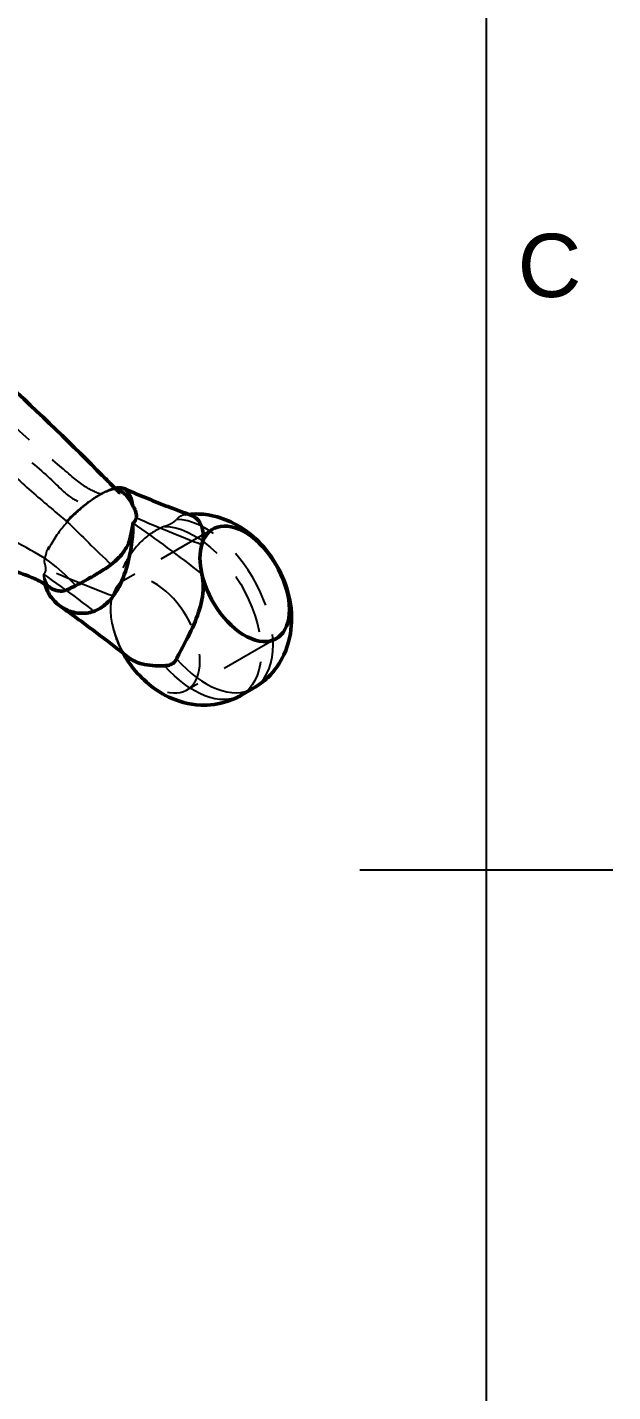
# Model space of a CAD drawing. Header units: millimetres. Extents: x 0 to 420, y 0 to 297.
# Drawn here: x 391.9 to 415, y 127.9 to 181.8 of the extents above; entities that cross this region are included whole.
import ezdxf
from ezdxf.enums import TextEntityAlignment as Align

# ---------------------------------------------------------------- set-up
doc = ezdxf.new("R2010")
doc.units = ezdxf.units.MM
doc.header["$LTSCALE"] = 0.75
doc.linetypes.add('HIDDEN2', pattern=[4.7625, 3.175, -1.5875])
for name, color, linetype, lineweight in [('BORDER', 7, 'Continuous', 25), ('Hidden', 7, 'HIDDEN2', 25), ('Hidden Narrow', 7, 'HIDDEN2', 25), ('Visible', 7, 'Continuous', 50), ('Visible Narrow', 7, 'Continuous', 25)]:
    doc.layers.add(name, color=color, linetype=linetype, lineweight=lineweight)
doc.styles.add('FusionTitle', font='arial.ttf')

# ---------------------------------------------------------------- blocks, each defined once
blk = doc.blocks.new('ISO_A3_SHEET')
at = {"layer": 'BORDER'}
for p, q in [((410, 287), (410, 10)), ((415, 148.5), (405, 148.5))]:
    blk.add_line(p, q, dxfattribs=at)
at = {"layer": 'BORDER', "style": 'FusionTitle'}
blk.add_text('C', height=2.5, dxfattribs=at).set_placement((412.5, 172.41667), align=Align.MIDDLE)

msp = doc.modelspace()

# ---------------------------------------------------------------- linework, layer by layer
at = {"layer": 'Hidden', "extrusion": (-1e-16, -0.817547, 0.575862)}
for p, q in [((399.2077, 161.9949), (395.6722, 159.9589)), ((401.7029, 157.662), (398.1674, 155.626))]:
    msp.add_line(p, q, dxfattribs=at)
at = {"layer": 'Hidden'}
for start_param, end_param in [(1.0753948, 6.7824543), (0.4992689, 1.0753948)]:
    msp.add_ellipse((396.9198, 157.7925), major_axis=(-1.2476, 2.1665), ratio=0.5780931, start_param=start_param, end_param=end_param, dxfattribs=at)
for points, knots in [([(395.3303, 163.6074), (395.3052, 163.6019), (395.2793, 163.5952), (395.1281, 163.551), (394.9877, 163.4907), (394.7028, 163.3387), (394.5665, 163.2562), (394.1912, 163.0039), (393.9506, 162.8176), (393.4556, 162.3684), (393.2079, 162.0993), (392.8348, 161.5687), (392.6974, 161.3115), (392.5709, 160.9364), (392.5421, 160.8215), (392.524, 160.7081)], [-2.0897052, -2.0897052, -2.0897052, -2.0897052, -2.0303632, -2.0303632, -1.7542864, -1.7542864, -1.5274752, -1.5274752, -1.1547795, -1.1547795, -0.721188, -0.721188, -0.3480643, -0.3480643, -0.1825148, -0.1825148, -0.1825148, -0.1825148]), ([(395.4171, 163.5548), (395.3973, 163.5587), (395.3798, 163.5603), (395.3175, 163.5631), (395.268, 163.5569), (395.0807, 163.5105), (394.9233, 163.4405), (394.7766, 163.3613)], [-0.41008897, -0.41008897, -0.41008897, -0.41008897, -0.37030983, -0.37030983, -0.256741, -0.256741, 0, 0, 0, 0]), ([(395.5275, 163.4199), (395.5275, 163.4199), (395.5275, 163.4199), (395.5268, 163.4206), (395.4996, 163.4424), (395.4313, 163.4889), (395.3897, 163.5144), (395.2897, 163.5699), (395.23, 163.5967), (395.2071, 163.6059), (395.205, 163.6066), (395.205, 163.6066), (395.2095, 163.605), (395.2368, 163.5963), (395.276, 163.5851), (395.3481, 163.569), (395.3614, 163.5661), (395.3755, 163.5631)], [3.48610299, 3.48610299, 3.48610299, 3.48610299, 3.48815586, 3.48815586, 3.6304593, 3.6304593, 3.76986766, 3.76986766, 3.97998782, 3.97998782, 4.02626587, 4.02626587, 4.09494459, 4.09494459, 4.23657185, 4.23657185, 4.26616524, 4.26616524, 4.26616524, 4.26616524]), ([(394.2028, 162.9804), (394.0148, 162.8333), (393.7538, 162.6133), (393.2422, 162.0506), (392.9929, 161.7326), (392.6619, 161.1271), (392.5718, 160.8965), (392.524, 160.7081)], [-1.1115026, -1.1115026, -1.1115026, -1.1115026, -0.6432495, -0.6432495, -0.2793858, -0.2793858, -0.0306262, -0.0306262, -0.0306262, -0.0306262]), ([(394.7766, 163.3613), (394.6855, 163.3122), (394.5894, 163.2544), (394.3812, 163.1161), (394.2851, 163.0449), (394.2028, 162.9804)], [-0.24674955, -0.24674955, -0.24674955, -0.24674955, -0.12906073, -0.12906073, 0, 0, 0, 0]), ([(398.3506, 162.5324), (398.3012, 162.5501), (398.2502, 162.5603), (398.1199, 162.5663), (398.0409, 162.5517), (397.8908, 162.487), (397.8205, 162.4371), (397.7612, 162.3717)], [2.49647245, 2.49647245, 2.49647245, 2.49647245, 2.63832773, 2.63832773, 2.85458766, 2.85458766, 3.07134306, 3.07134306, 3.07134306, 3.07134306]), ([(397.2875, 162.099), (397.2174, 162.0718), (397.1484, 162.0414), (396.7892, 161.8638), (396.5155, 161.66), (396.0261, 161.14), (395.8303, 160.8445), (395.5283, 160.2477), (395.4175, 159.9464), (395.304, 159.6026), (395.285, 159.5435), (395.2575, 159.4558), (395.2482, 159.4258), (395.2343, 159.3805), (395.2296, 159.3647), (395.2249, 159.3492)], [0, 0, 0, 0, 0.0914042, 0.0914042, 0.4862153, 0.4862153, 0.880909, 0.880909, 1.2537767, 1.2537767, 1.3345918, 1.3345918, 1.3778721, 1.3778721, 1.4014268, 1.4014268, 1.4014268, 1.4014268]), ([(392.5019, 160.2046), (392.5037, 160.1257), (392.5108, 160.0481), (392.532, 159.9186), (392.5433, 159.866), (392.5571, 159.8146)], [-3.31305617, -3.31305617, -3.31305617, -3.31305617, -3.19836702, -3.19836702, -3.11732712, -3.11732712, -3.11732712, -3.11732712]), ([(392.5019, 160.2046), (392.5142, 160.1517), (392.5328, 160.0942), (392.5783, 159.9768), (392.6046, 159.9162), (392.6818, 159.7645), (392.7279, 159.7052), (392.7852, 159.6629)], [-0.87309179, -0.87309179, -0.87309179, -0.87309179, -0.80716443, -0.80716443, -0.75025921, -0.75025921, -0.64242833, -0.64242833, -0.64242833, -0.64242833]), ([(395.2249, 158.1878), (395.2295, 158.1671), (395.2342, 158.1466), (395.248, 158.0881), (395.2572, 158.0507), (395.2846, 157.9449), (395.3034, 157.8781), (395.3655, 157.6771), (395.412, 157.5519), (395.5548, 157.2489), (395.6622, 157.0939), (395.82, 156.9498), (395.8419, 156.9311), (395.8645, 156.9133)], [1.5439085, 1.5439085, 1.5439085, 1.5439085, 1.5715538, 1.5715538, 1.62287984, 1.62287984, 1.71826512, 1.71826512, 1.9185858, 1.9185858, 2.2477321, 2.2477321, 2.29924995, 2.29924995, 2.29924995, 2.29924995])]:
    msp.add_open_spline(points, degree=3, knots=knots, dxfattribs=at)
at = {"layer": 'Hidden', "extrusion": (-1.21631e-11, 1.65203e-11, -1)}
msp.add_open_spline([(397.5833, 162.2337), (397.5852, 162.2347), (397.587, 162.2358), (397.6442, 162.2692), (397.6858, 162.3001), (397.7335, 162.3428), (397.7477, 162.3568), (397.7612, 162.3717)], degree=3, knots=[6.74527554, 6.74527554, 6.74527554, 6.74527554, 6.7527474, 6.7527474, 6.97738334, 6.97738334, 7.07716623, 7.07716623, 7.07716623, 7.07716623], dxfattribs=at)
at = {"layer": 'Hidden'}
for points in [[(398.1019, 162.558), (398.1465, 162.5644), (398.1908, 162.5697), (398.2349, 162.5741)], [(395.4523, 157.467), (395.5117, 157.3359), (395.5768, 157.2083), (395.6476, 157.0841)]]:
    msp.add_open_spline(points, degree=3, dxfattribs=at)
at = {"layer": 'Hidden', "extrusion": (-3.5525e-12, 7.0098e-12, -1)}
msp.add_open_spline([(397.2875, 162.099), (397.3198, 162.1115), (397.3514, 162.1241), (397.4628, 162.1705), (397.5285, 162.2021), (397.5833, 162.2337)], degree=3, knots=[6.44330528, 6.44330528, 6.44330528, 6.44330528, 6.52608123, 6.52608123, 6.74527554, 6.74527554, 6.74527554, 6.74527554], dxfattribs=at)
at = {"layer": 'Hidden', "extrusion": (6.9068e-12, -2.3204e-12, -1)}
msp.add_open_spline([(392.5854, 160.4289), (392.5857, 160.4258), (392.5859, 160.4226), (392.5874, 160.3967), (392.586, 160.3755), (392.5786, 160.3333), (392.572, 160.3126), (392.5526, 160.2673), (392.5374, 160.243), (392.5146, 160.2169), (392.509, 160.2112), (392.5033, 160.206)], degree=3, knots=[-0.17772094, -0.17772094, -0.17772094, -0.17772094, -0.17422199, -0.17422199, -0.14873778, -0.14873778, -0.11977367, -0.11977367, -0.07829683, -0.07829683, -0.06524762, -0.06524762, -0.06524762, -0.06524762], dxfattribs=at)
at = {"layer": 'Hidden', "extrusion": (3.0994e-12, 6.303e-13, -1)}
msp.add_open_spline([(392.524, 160.7081), (392.5376, 160.6635), (392.5492, 160.6225), (392.5718, 160.5294), (392.581, 160.4786), (392.5854, 160.4289)], degree=3, knots=[-0.3024686, -0.3024686, -0.3024686, -0.3024686, -0.24502975, -0.24502975, -0.16398315, -0.16398315, -0.16398315, -0.16398315], dxfattribs=at)
at = {"layer": 'Hidden', "extrusion": (-9.55531e-08, 1.04519e-07, -1)}
msp.add_open_spline([(392.5033, 160.206), (392.5028, 160.2055), (392.5023, 160.2051), (392.5019, 160.2046)], degree=3, dxfattribs=at)
at = {"layer": 'Hidden Narrow'}
msp.add_ellipse((398.9244, 158.9468), major_axis=(-1.8714, 3.2497), ratio=0.5780931, start_param=3.1415927, end_param=5.9538293, dxfattribs=at)
at = {"layer": 'Hidden Narrow', "extrusion": (3e-16, 5e-16, -1)}
msp.add_ellipse((398.4507, 158.6741), major_axis=(-1.8714, 3.2497), ratio=0.5780931, start_param=0.329356, end_param=3.1415927, dxfattribs=at)
at = {"layer": 'Hidden Narrow', "extrusion": (2e-16, 3e-16, -1)}
msp.add_ellipse((387.67, 213.455), major_axis=(-30.8352, 53.5461), ratio=0.5780931, start_param=3.7512716, end_param=3.8123171, dxfattribs=at)
at = {"layer": 'Hidden Narrow', "extrusion": (2e-16, 4e-16, -1)}
msp.add_ellipse((387.67, 112.7832), major_axis=(-30.8352, 53.5461), ratio=0.5780931, start_param=0.8943136, end_param=0.9572499, dxfattribs=at)
at = {"layer": 'Hidden Narrow'}
for points, knots in [([(394.7766, 163.3613), (394.5517, 163.4547), (394.09, 163.6518), (393.2007, 164.4518), (391.4025, 165.9362), (389.4721, 167.9124), (388.2738, 168.5236), (387.8255, 168.6729), (387.6101, 168.7337), (387.5376, 168.7521), (387.391, 168.7853), (387.3169, 168.8001), (387.2624, 168.8088)], [0.0402599, 0.0402599, 0.0402599, 0.0402599, 1, 2, 3, 4, 4.5, 4.75, 4.75, 4.875, 4.875, 5, 5, 5, 5]), ([(385.8975, 167.9407), (385.992, 167.9365), (386.1095, 167.9281), (386.3346, 167.9075), (386.4421, 167.8954), (386.7495, 167.8533), (387.3536, 167.7441), (388.7953, 167.2525), (390.8495, 165.5328), (392.6627, 164.1584), (393.5262, 163.1822), (393.9834, 163.0411), (394.2028, 162.9804)], [-5, -5, -5, -5, -4.875, -4.875, -4.75, -4.75, -4.5, -4, -3, -2, -1, -0.0643107, -0.0643107, -0.0643107, -0.0643107])]:
    msp.add_open_spline(points, degree=3, knots=knots, dxfattribs=at)
at = {"layer": 'Visible', "extrusion": (-1e-16, -0.817547, 0.575862)}
msp.add_line((400.7958, 155.6971), (400.3221, 155.4244), dxfattribs=at)
at = {"layer": 'Visible', "extrusion": (0, 2e-16, -1)}
for start_param, end_param in [(-0.4992689, 5.2077905), (-1.0753948, -0.4992689)]:
    msp.add_ellipse((400.4553, 159.8284), major_axis=(-1.2476, 2.1665), ratio=0.5780931, start_param=start_param, end_param=end_param, dxfattribs=at)
at = {"layer": 'Visible'}
for points, knots in [([(390.9545, 167.8569), (392.3112, 166.5954), (393.73, 165.2247), (394.9447, 163.9935), (395.0656, 163.8713), (395.2717, 163.6651), (395.3603, 163.5772), (395.4639, 163.4778), (395.4927, 163.451), (395.5213, 163.4252), (395.5275, 163.4199), (395.5275, 163.4199)], [0, 0, 0, 0, 2.7880826, 2.7880826, 3.0882564, 3.0882564, 3.3138256, 3.3138256, 3.4178652, 3.4178652, 3.486103, 3.486103, 3.486103, 3.486103]), ([(396.0203, 162.9296), (396.0033, 163.0775), (395.9744, 163.2031), (395.8672, 163.4691), (395.7703, 163.5706), (395.5509, 163.6345), (395.4495, 163.6337), (395.3303, 163.6074)], [-3.08087879, -3.08087879, -3.08087879, -3.08087879, -2.80887726, -2.80887726, -2.37113907, -2.37113907, -2.08970521, -2.08970521, -2.08970521, -2.08970521]), ([(398.2349, 162.5741), (398.5083, 162.6009), (398.7683, 162.5885), (399.3473, 162.4985), (399.644, 162.3969), (400.2525, 162.1116), (400.5385, 161.9113), (401.1049, 161.4172), (401.3625, 161.1107), (401.8066, 160.4319), (401.9877, 160.057), (402.2432, 159.246), (402.3227, 158.8108), (402.2932, 157.9231), (402.2189, 157.4846), (401.8613, 156.7164), (401.6509, 156.4006), (401.1977, 155.9639), (401.0045, 155.8173), (400.7958, 155.6971)], [1.0429664, 1.0429664, 1.0429664, 1.0429664, 1.2220247, 1.2220247, 1.4784968, 1.4784968, 1.8218141, 1.8218141, 2.2599328, 2.2599328, 2.722864, 2.722864, 3.1792103, 3.1792103, 3.5430171, 3.5430171, 3.7857599, 3.7857599, 3.9289245, 3.9289245, 3.9289245, 3.9289245]), ([(398.7604, 161.3851), (398.765, 161.4005), (398.7694, 161.4159), (398.7811, 161.4596), (398.7877, 161.488), (398.8039, 161.5686), (398.811, 161.6205), (398.8221, 161.7793), (398.814, 161.8825), (398.7556, 162.1368), (398.6834, 162.2716), (398.5188, 162.4472), (398.4372, 162.5013), (398.3506, 162.5324)], [1.5439085, 1.5439085, 1.5439085, 1.5439085, 1.5715538, 1.5715538, 1.62287984, 1.62287984, 1.71826512, 1.71826512, 1.9185858, 1.9185858, 2.2477321, 2.2477321, 2.49647245, 2.49647245, 2.49647245, 2.49647245]), ([(392.5571, 159.8146), (392.6097, 159.6188), (392.6979, 159.4399), (392.9817, 159.0616), (393.2055, 158.8871), (393.6548, 158.6961), (393.8692, 158.653), (394.262, 158.6682), (394.4367, 158.7087), (394.7416, 158.8492), (394.8709, 158.9358), (395.1879, 159.2216), (395.3528, 159.4515), (395.6472, 160.0162), (395.766, 160.3595), (395.9284, 161.0115), (395.98, 161.3181), (396.0312, 161.8252), (396.0407, 162.0293), (396.0378, 162.2177)], [-3.1173271, -3.1173271, -3.1173271, -3.1173271, -2.808808, -2.808808, -2.3710703, -2.3710703, -2.0303083, -2.0303083, -1.7542673, -1.7542673, -1.5274716, -1.5274716, -1.1547739, -1.1547739, -0.7211829, -0.7211829, -0.3480617, -0.3480617, -0.0758494, -0.0758494, -0.0758494, -0.0758494]), ([(395.1786, 160.5886), (395.2828, 160.6688), (395.3853, 160.76), (395.5724, 160.9602), (395.6607, 161.0716), (395.7964, 161.2904), (395.849, 161.3949), (395.9369, 161.637), (395.964, 161.7718), (396.0085, 162.042), (396.0253, 162.1435), (396.0378, 162.2177)], [-0.94717673, -0.94717673, -0.94717673, -0.94717673, -0.71434539, -0.71434539, -0.49100826, -0.49100826, -0.31243904, -0.31243904, -0.09865394, -0.09865394, -0.00053175, -0.00053175, -0.00053175, -0.00053175]), ([(397.7612, 156.8616), (397.7864, 156.9147), (397.8136, 156.9691), (397.9661, 157.2657), (398.1199, 157.5386), (398.4281, 158.1629), (398.5709, 158.489), (398.7699, 159.1451), (398.831, 159.475), (398.8112, 159.8955), (398.8041, 159.9697), (398.7879, 160.0826), (398.7812, 160.1217), (398.7695, 160.1818), (398.7651, 160.2028), (398.7604, 160.2238)], [0, 0, 0, 0, 0.0914042, 0.0914042, 0.4862153, 0.4862153, 0.880909, 0.880909, 1.2537767, 1.2537767, 1.3345918, 1.3345918, 1.3778721, 1.3778721, 1.4014268, 1.4014268, 1.4014268, 1.4014268]), ([(395.8645, 156.9133), (395.6849, 157.0553), (395.5052, 157.196), (395.1454, 157.4749), (394.9653, 157.613), (394.6049, 157.8868), (394.4246, 158.0224), (394.0637, 158.291), (393.8832, 158.424), (393.5219, 158.6874), (393.3411, 158.8178), (393.1603, 158.9469)], [4.528781774, 4.528781774, 4.528781774, 4.528781774, 4.54175924, 4.54175924, 4.554736706, 4.554736706, 4.567714172, 4.567714172, 4.580691638, 4.580691638, 4.593669104, 4.593669104, 4.593669104, 4.593669104]), ([(395.6476, 157.0841), (395.7314, 156.9371), (395.8231, 156.7946), (396.1077, 156.4023), (396.3199, 156.1629), (396.8201, 155.7216), (397.1077, 155.5179), (397.8072, 155.1867), (398.2242, 155.0554), (399.0534, 155.0212), (399.4239, 155.063), (399.9715, 155.2458), (400.1518, 155.3263), (400.3221, 155.4244)], [0.7756856, 0.7756856, 0.7756856, 0.7756856, 0.9640206, 0.9640206, 1.3115807, 1.3115807, 1.6591407, 1.6591407, 2.0038635, 2.0038635, 2.2374549, 2.2374549, 2.3542608, 2.3542608, 2.3542608, 2.3542608]), ([(397.7612, 156.8616), (397.7284, 156.7923), (397.6892, 156.7406), (397.6248, 156.6855), (397.6048, 156.6714), (397.5833, 156.659)], [1.98398749, 1.98398749, 1.98398749, 1.98398749, 2.20059736, 2.20059736, 2.28890807, 2.28890807, 2.28890807, 2.28890807])]:
    msp.add_open_spline(points, degree=3, knots=knots, dxfattribs=at)
at = {"layer": 'Visible', "extrusion": (-7.40952e-11, -3.38066e-10, -1)}
msp.add_open_spline([(395.3755, 163.5631), (395.3889, 163.5603), (395.4029, 163.5574), (395.4176, 163.5545)], degree=3, dxfattribs=at)
at = {"layer": 'Visible', "extrusion": (-8.715e-13, -9.944e-13, -1)}
msp.add_open_spline([(396.0203, 162.9296), (395.9965, 162.9959), (395.9648, 163.0613), (395.8141, 163.3033), (395.6808, 163.4115), (395.5217, 163.5232), (395.4635, 163.5456), (395.4171, 163.5548)], degree=3, knots=[-0.63246291, -0.63246291, -0.63246291, -0.63246291, -0.59820427, -0.59820427, -0.50363963, -0.50363963, -0.41008897, -0.41008897, -0.41008897, -0.41008897], dxfattribs=at)
at = {"layer": 'Visible', "extrusion": (1.4005e-12, 3.476e-12, -1)}
msp.add_open_spline([(395.6846, 163.5922), (395.8637, 163.5141), (396.0426, 163.4375), (396.3998, 163.2872), (396.5781, 163.2136), (396.9343, 163.0693), (397.112, 162.9986), (397.467, 162.8603), (397.6441, 162.7926), (397.9978, 162.6603), (398.1744, 162.5956), (398.3506, 162.5324)], degree=3, knots=[1.691193404, 1.691193404, 1.691193404, 1.691193404, 1.704262698, 1.704262698, 1.717331991, 1.717331991, 1.730401284, 1.730401284, 1.743470578, 1.743470578, 1.756539871, 1.756539871, 1.756539871, 1.756539871], dxfattribs=at)
at = {"layer": 'Visible', "extrusion": (-1.1005e-12, -2.6482e-12, -1)}
msp.add_open_spline([(392.7852, 159.6629), (392.7454, 159.6923), (392.713, 159.7153), (392.631, 159.77), (392.5725, 159.8062), (392.4424, 159.8814), (392.3716, 159.9201), (392.1621, 160.0269), (392.0138, 160.0921), (391.6378, 160.2383), (391.4057, 160.3154), (390.6996, 160.5527), (390.2429, 160.7147), (389.1848, 161.1078), (388.5885, 161.3393), (386.896, 162.039), (385.7557, 162.5529), (384.6847, 163.0975)], degree=3, knots=[0, 0, 0, 0, 0.0814286, 0.0814286, 0.1889737, 0.1889737, 0.2964032, 0.2964032, 0.4962045, 0.4962045, 0.7914617, 0.7914617, 1.4092124, 1.4092124, 2.2821688, 2.2821688, 3.8343273, 3.8343273, 3.8343273, 3.8343273], dxfattribs=at)
at = {"layer": 'Visible', "extrusion": (-1.0422e-12, 6.64e-14, -1)}
msp.add_open_spline([(396.17, 162.4431), (396.1761, 162.485), (396.1776, 162.5326), (396.1576, 162.6759), (396.124, 162.7533), (396.0732, 162.8503), (396.0481, 162.8905), (396.0203, 162.9296)], degree=3, knots=[-0.25966769, -0.25966769, -0.25966769, -0.25966769, -0.21178526, -0.21178526, -0.13156033, -0.13156033, -0.07173478, -0.07173478, -0.07173478, -0.07173478], dxfattribs=at)
at = {"layer": 'Visible', "extrusion": (3.424e-12, -2.7435e-12, -1)}
msp.add_open_spline([(396.0522, 162.2325), (396.0731, 162.254), (396.094, 162.2782), (396.1326, 162.3329), (396.1489, 162.3636), (396.164, 162.4116), (396.1676, 162.4269), (396.17, 162.4431)], degree=3, knots=[-0.38079795, -0.38079795, -0.38079795, -0.38079795, -0.32999841, -0.32999841, -0.269502, -0.269502, -0.24336294, -0.24336294, -0.24336294, -0.24336294], dxfattribs=at)
at = {"layer": 'Visible', "extrusion": (-1.68838e-09, 1.62881e-09, 1)}
msp.add_open_spline([(396.0378, 162.2177), (396.0426, 162.2227), (396.0474, 162.2277), (396.0522, 162.2325)], degree=3, dxfattribs=at)
at = {"layer": 'Visible', "extrusion": (-2.0565e-12, 3.2453e-12, -1)}
msp.add_open_spline([(393.7759, 159.7567), (394.0407, 159.8935), (394.2473, 160.0051), (394.5611, 160.1908), (394.635, 160.2353), (394.8626, 160.3724), (395.024, 160.4696), (395.1786, 160.5886)], degree=3, knots=[-0.8325343, -0.8325343, -0.8325343, -0.8325343, -0.40683515, -0.40683515, -0.27325079, -0.27325079, 0, 0, 0, 0], dxfattribs=at)
at = {"layer": 'Visible', "extrusion": (-2.339e-13, 1.7132e-12, -1)}
msp.add_open_spline([(392.7852, 159.6629), (392.7858, 159.6624), (392.7865, 159.6619), (392.874, 159.5981), (393.0173, 159.5664), (393.1421, 159.5391), (393.2138, 159.5327), (393.4355, 159.5829), (393.6076, 159.6697), (393.7759, 159.7567)], degree=3, knots=[-0.64242833, -0.64242833, -0.64242833, -0.64242833, -0.64121217, -0.64121217, -0.47821079, -0.47821079, -0.2831277, -0.2831277, 0, 0, 0, 0], dxfattribs=at)
at = {"layer": 'Visible', "extrusion": (5.179e-13, 1.4063e-12, -1)}
msp.add_open_spline([(395.8645, 156.9133), (396.0131, 156.7958), (396.1886, 156.7135), (396.5236, 156.6276), (396.6639, 156.6069), (396.964, 156.5852), (397.122, 156.5846), (397.2875, 156.5888)], degree=3, knots=[2.29924995, 2.29924995, 2.29924995, 2.29924995, 2.63832773, 2.63832773, 2.85458766, 2.85458766, 3.07134306, 3.07134306, 3.07134306, 3.07134306], dxfattribs=at)
at = {"layer": 'Visible', "extrusion": (-3.8966e-12, 1.69634e-11, -1)}
msp.add_open_spline([(397.5833, 156.659), (397.549, 156.6393), (397.5109, 156.624), (397.4186, 156.5992), (397.3594, 156.5906), (397.2875, 156.5888)], degree=3, knots=[2.28890807, 2.28890807, 2.28890807, 2.28890807, 2.43011372, 2.43011372, 2.59909906, 2.59909906, 2.59909906, 2.59909906], dxfattribs=at)
at = {"layer": 'Visible Narrow'}
for centre, major_axis, start_param, end_param in [((391.2055, 215.4909), (-30.8352, 53.5461), 2.4719987, 2.5319137), ((391.2055, 114.8191), (-30.8352, 53.5461), -0.9572499, -0.8946205), ((398.9244, 158.9468), (-1.8714, 3.2497), 1.9040198, 3.1415927)]:
    msp.add_ellipse(centre, major_axis=major_axis, ratio=0.5780931, start_param=start_param, end_param=end_param, dxfattribs=at)
at = {"layer": 'Visible Narrow', "extrusion": (3e-16, 5e-16, -1)}
msp.add_ellipse((398.4507, 158.6741), major_axis=(-1.8714, 3.2497), ratio=0.5780931, start_param=3.1415927, end_param=4.3791655, dxfattribs=at)
at = {"layer": 'Visible Narrow'}
for points, knots in [([(389.1391, 165.8855), (389.2058, 165.8384), (389.2717, 165.7912), (389.4026, 165.6963), (389.4674, 165.6487), (389.6606, 165.5052), (390.0409, 165.2152), (390.8994, 164.5102), (392.1142, 163.3759), (393.5229, 162.2301), (394.2445, 161.4807), (394.8695, 160.8836), (395.1786, 160.5886)], [-5, -5, -5, -5, -4.875, -4.875, -4.75, -4.75, -4.5, -4, -3, -2, -1, -0.0281978, -0.0281978, -0.0281978, -0.0281978]), ([(393.7759, 159.7567), (393.4995, 160.047), (392.9357, 160.634), (391.7342, 161.3188), (389.9432, 162.2576), (388.3493, 163.0978), (387.3399, 163.7709), (386.8991, 164.0851), (386.6747, 164.2472), (386.5993, 164.302), (386.4467, 164.4134), (386.3695, 164.47), (386.2912, 164.5275)], [0.0274359, 0.0274359, 0.0274359, 0.0274359, 1, 2, 3, 4, 4.5, 4.75, 4.75, 4.875, 4.875, 5, 5, 5, 5])]:
    msp.add_open_spline(points, degree=3, knots=knots, dxfattribs=at)

# ---------------------------------------------------------------- block references
at = {"layer": 'BORDER'}
msp.add_blockref('ISO_A3_SHEET', (0, 0), dxfattribs=at)

doc.saveas('drawing.dxf')
